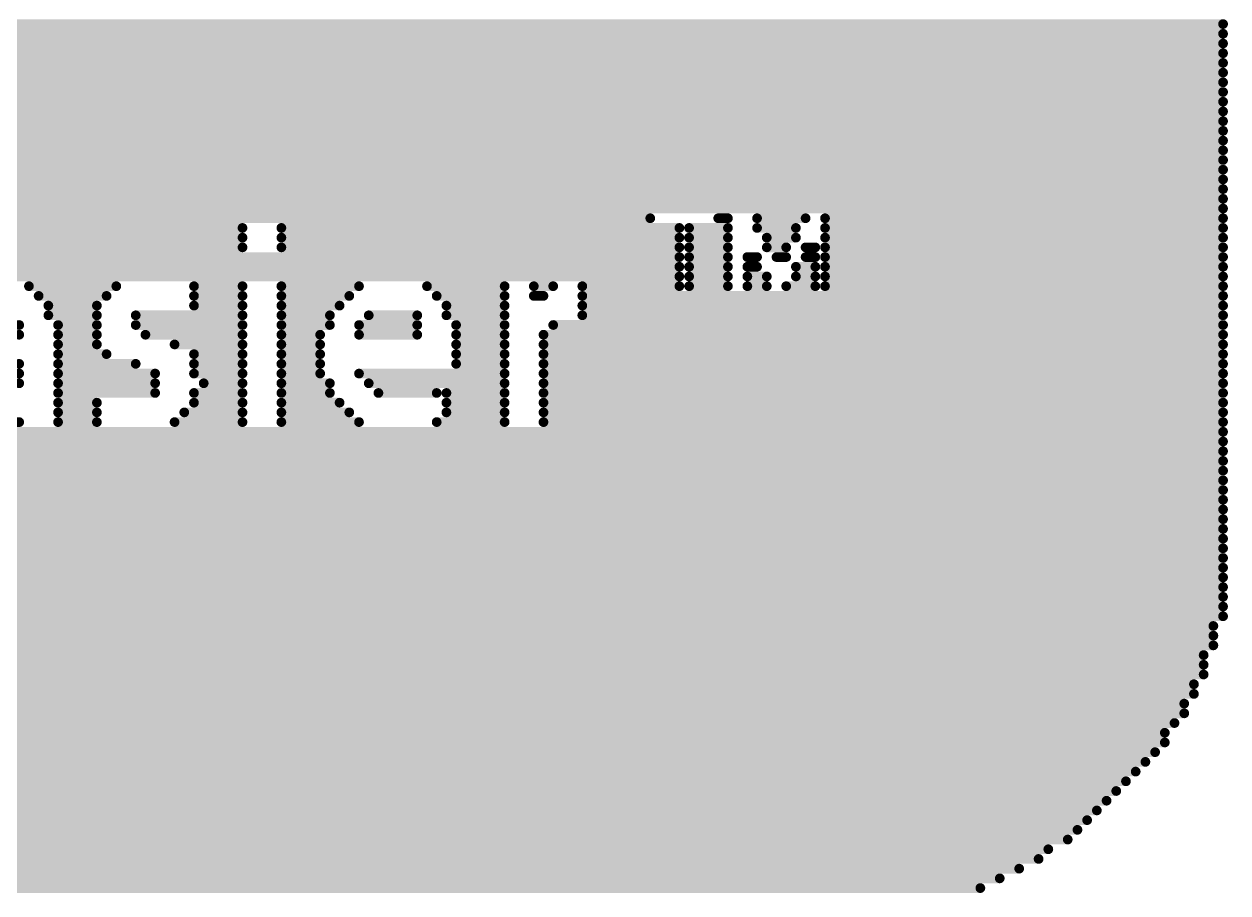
# Model space of a CAD drawing. Header units: millimetres. Extents: x 5 to 297, y 5 to 198.
# Drawn here: x 168.86 to 175.16, y 25.63 to 30.18 of the extents above; entities that cross this region are included whole.
import ezdxf

# ---------------------------------------------------------------- set-up
doc = ezdxf.new("R2010")
doc.units = ezdxf.units.MM
doc.layers.add('Mechanical16', color=56, linetype='Continuous')

msp = doc.modelspace()

# ---------------------------------------------------------------- linework, layer by layer
at = {"layer": 'Mechanical16', "const_width": 0.0508}
for points in [[(145.161, 30.1752), (175.133, 30.1752)], [(145.161, 30.1244), (175.133, 30.1244)], [(145.161, 30.0736), (175.133, 30.0736)], [(145.161, 30.0228), (175.133, 30.0228)], [(145.161, 29.972), (175.133, 29.972)], [(145.161, 29.9212), (175.133, 29.9212)], [(145.161, 29.8704), (175.133, 29.8704)], [(145.161, 29.8196), (175.133, 29.8196)], [(145.161, 29.7688), (175.133, 29.7688)], [(145.161, 29.718), (175.133, 29.718)], [(145.161, 29.6672), (175.133, 29.6672)], [(145.161, 29.6164), (175.133, 29.6164)], [(145.161, 29.5656), (175.133, 29.5656)], [(145.161, 29.5148), (175.133, 29.5148)], [(145.161, 29.464), (175.133, 29.464)], [(145.161, 29.4132), (175.133, 29.4132)], [(145.161, 29.3624), (175.133, 29.3624)], [(145.161, 29.3116), (175.133, 29.3116)], [(145.161, 29.2608), (175.133, 29.2608)], [(145.161, 29.21), (175.133, 29.21)], [(154.5082, 29.1592), (172.1358, 29.1592)], [(172.4914, 29.1592), (172.5422, 29.1592)], [(172.6946, 29.1592), (172.9486, 29.1592)], [(173.0502, 29.1592), (175.133, 29.1592)], [(164.8714, 29.1084), (170.0022, 29.1084)], [(170.2054, 29.1084), (172.2882, 29.1084)], [(172.339, 29.1084), (172.5422, 29.1084)], [(172.6946, 29.1084), (172.8978, 29.1084)], [(173.0502, 29.1084), (175.133, 29.1084)], [(168.1226, 29.0576), (170.0022, 29.0576)], [(170.2054, 29.0576), (172.2882, 29.0576)], [(172.339, 29.0576), (172.5422, 29.0576)], [(172.7454, 29.0576), (172.8978, 29.0576)], [(173.0502, 29.0576), (175.133, 29.0576)], [(168.1226, 29.0068), (170.0022, 29.0068)], [(168.1226, 28.956), (172.2882, 28.956)], [(170.2054, 29.0068), (172.2882, 29.0068)], [(172.339, 29.0068), (172.5422, 29.0068)], [(172.339, 28.956), (172.5422, 28.956)], [(172.6438, 28.956), (172.6946, 28.956)], [(172.7454, 29.0068), (172.847, 29.0068)], [(172.7962, 28.956), (172.847, 28.956)], [(172.9486, 29.0068), (172.9994, 29.0068)], [(172.9486, 28.956), (172.9994, 28.956)], [(173.0502, 29.0068), (175.133, 29.0068)], [(173.0502, 28.956), (175.133, 28.956)], [(167.767, 28.9052), (172.2882, 28.9052)], [(172.339, 28.9052), (172.5422, 28.9052)], [(172.6438, 28.9052), (172.6946, 28.9052)], [(172.8978, 28.9052), (172.9994, 28.9052)], [(173.0502, 28.9052), (175.133, 28.9052)], [(167.767, 28.8544), (172.2882, 28.8544)], [(172.339, 28.8544), (172.5422, 28.8544)], [(172.6438, 28.8544), (172.7454, 28.8544)], [(172.8978, 28.8544), (172.9994, 28.8544)], [(173.0502, 28.8544), (175.133, 28.8544)], [(168.8846, 28.8036), (169.3418, 28.8036)], [(169.7482, 28.8036), (170.0022, 28.8036)], [(170.2054, 28.8036), (170.6118, 28.8036)], [(170.9674, 28.8036), (171.3738, 28.8036)], [(171.5262, 28.8036), (171.6278, 28.8036)], [(171.7802, 28.8036), (172.2882, 28.8036)], [(172.339, 28.8036), (172.5422, 28.8036)], [(172.6438, 28.8036), (172.7454, 28.8036)], [(172.847, 28.8036), (172.9994, 28.8036)], [(173.0502, 28.8036), (175.133, 28.8036)], [(168.9354, 28.7528), (169.291, 28.7528)], [(168.9862, 28.702), (169.2402, 28.702)], [(169.7482, 28.7528), (170.0022, 28.7528)], [(169.7482, 28.702), (170.0022, 28.702)], [(170.2054, 28.7528), (170.561, 28.7528)], [(170.2054, 28.702), (170.5102, 28.702)], [(171.0182, 28.7528), (171.3738, 28.7528)], [(171.069, 28.702), (171.3738, 28.702)], [(171.5262, 28.7528), (171.577, 28.7528)], [(171.7802, 28.7528), (175.133, 28.7528)], [(171.7802, 28.702), (175.133, 28.702)], [(168.9862, 28.6512), (169.2402, 28.6512)], [(169.4434, 28.6512), (170.0022, 28.6512)], [(170.2054, 28.6512), (170.4594, 28.6512)], [(170.6626, 28.6512), (170.9166, 28.6512)], [(171.069, 28.6512), (171.3738, 28.6512)], [(171.7802, 28.6512), (175.133, 28.6512)], [(168.1226, 28.6004), (168.8338, 28.6004)], [(169.037, 28.6004), (169.2402, 28.6004)], [(169.4434, 28.6004), (170.0022, 28.6004)], [(170.2054, 28.6004), (170.4594, 28.6004)], [(170.6118, 28.6004), (170.9166, 28.6004)], [(171.1198, 28.6004), (171.3738, 28.6004)], [(171.6278, 28.6004), (175.133, 28.6004)], [(168.1226, 28.5496), (168.8338, 28.5496)], [(169.037, 28.5496), (169.2402, 28.5496)], [(169.4942, 28.5496), (170.0022, 28.5496)], [(170.2054, 28.5496), (170.4086, 28.5496)], [(170.6118, 28.5496), (170.9166, 28.5496)], [(171.1198, 28.5496), (171.3738, 28.5496)], [(171.577, 28.5496), (175.133, 28.5496)], [(169.037, 28.4988), (169.2402, 28.4988)], [(169.037, 28.448), (169.291, 28.448)], [(169.6466, 28.4988), (170.0022, 28.4988)], [(169.7482, 28.448), (170.0022, 28.448)], [(170.2054, 28.4988), (170.4086, 28.4988)], [(170.2054, 28.448), (170.4086, 28.448)], [(171.1198, 28.4988), (171.3738, 28.4988)], [(171.1198, 28.448), (171.3738, 28.448)], [(171.577, 28.4988), (175.133, 28.4988)], [(171.577, 28.448), (175.133, 28.448)], [(168.6306, 28.3972), (168.8338, 28.3972)], [(169.037, 28.3972), (169.4434, 28.3972)], [(169.7482, 28.3972), (170.0022, 28.3972)], [(170.2054, 28.3972), (170.4086, 28.3972)], [(171.1198, 28.3972), (171.3738, 28.3972)], [(171.577, 28.3972), (175.133, 28.3972)], [(168.5798, 28.3464), (168.8338, 28.3464)], [(169.037, 28.3464), (169.545, 28.3464)], [(169.7482, 28.3464), (170.0022, 28.3464)], [(170.2054, 28.3464), (170.4086, 28.3464)], [(170.6118, 28.3464), (171.3738, 28.3464)], [(171.577, 28.3464), (175.133, 28.3464)], [(168.529, 28.2956), (168.8338, 28.2956)], [(169.037, 28.2956), (169.545, 28.2956)], [(169.799, 28.2956), (170.0022, 28.2956)], [(170.2054, 28.2956), (170.4594, 28.2956)], [(170.6626, 28.2956), (171.3738, 28.2956)], [(171.577, 28.2956), (175.133, 28.2956)], [(169.037, 28.2448), (169.545, 28.2448)], [(169.7482, 28.2448), (170.0022, 28.2448)], [(170.2054, 28.2448), (170.4594, 28.2448)], [(170.7134, 28.2448), (171.0182, 28.2448)], [(171.069, 28.2448), (171.3738, 28.2448)], [(171.577, 28.2448), (175.133, 28.2448)], [(169.037, 28.194), (169.2402, 28.194)], [(169.037, 28.1432), (169.2402, 28.1432)], [(169.6974, 28.1432), (170.0022, 28.1432)], [(169.7482, 28.194), (170.0022, 28.194)], [(170.2054, 28.194), (170.5102, 28.194)], [(170.2054, 28.1432), (170.561, 28.1432)], [(171.069, 28.194), (171.3738, 28.194)], [(171.069, 28.1432), (171.3738, 28.1432)], [(171.577, 28.194), (175.133, 28.194)], [(171.577, 28.1432), (175.133, 28.1432)], [(168.783, 28.0924), (168.8338, 28.0924)], [(169.037, 28.0924), (169.2402, 28.0924)], [(169.6466, 28.0924), (170.0022, 28.0924)], [(170.2054, 28.0924), (170.6118, 28.0924)], [(171.0182, 28.0924), (171.3738, 28.0924)], [(171.577, 28.0924), (175.133, 28.0924)], [(165.7858, 28.0416), (175.133, 28.0416)], [(165.7858, 27.9908), (175.133, 27.9908)], [(165.735, 27.8892), (175.133, 27.8892)], [(165.7858, 27.94), (175.133, 27.94)], [(165.6842, 27.8384), (175.133, 27.8384)], [(165.6334, 27.7876), (175.133, 27.7876)], [(145.161, 27.7368), (175.133, 27.7368)], [(145.161, 27.686), (175.133, 27.686)], [(145.161, 27.6352), (175.133, 27.6352)], [(145.161, 27.5844), (175.133, 27.5844)], [(145.161, 27.5336), (175.133, 27.5336)], [(145.161, 27.4828), (175.133, 27.4828)], [(145.161, 27.432), (175.133, 27.432)], [(145.161, 27.3812), (175.133, 27.3812)], [(145.161, 27.3304), (175.133, 27.3304)], [(145.161, 27.2796), (175.133, 27.2796)], [(145.161, 27.2288), (175.133, 27.2288)], [(145.161, 27.178), (175.133, 27.178)], [(145.161, 27.1272), (175.133, 27.1272)], [(145.161, 27.0764), (175.133, 27.0764)], [(145.161, 27.0256), (175.0822, 27.0256)], [(145.161, 26.9748), (175.0822, 26.9748)], [(145.161, 26.924), (175.0822, 26.924)], [(145.161, 26.8732), (175.0314, 26.8732)], [(145.161, 26.8224), (175.0314, 26.8224)], [(145.161, 26.7716), (175.0314, 26.7716)], [(145.161, 26.7208), (174.9806, 26.7208)], [(145.161, 26.67), (174.9806, 26.67)], [(145.161, 26.6192), (174.9298, 26.6192)], [(145.161, 26.5684), (174.9298, 26.5684)], [(145.161, 26.5176), (174.879, 26.5176)], [(145.161, 26.4668), (174.8282, 26.4668)], [(145.161, 26.416), (174.8282, 26.416)], [(145.161, 26.3652), (174.7774, 26.3652)], [(145.161, 26.3144), (174.7266, 26.3144)], [(145.161, 26.2636), (174.6758, 26.2636)], [(145.161, 26.2128), (174.625, 26.2128)], [(145.161, 26.162), (174.5742, 26.162)], [(145.161, 26.1112), (174.5234, 26.1112)], [(145.161, 26.0604), (174.4726, 26.0604)], [(145.161, 26.0096), (174.4218, 26.0096)], [(145.161, 25.9588), (174.371, 25.9588)], [(145.161, 25.908), (174.3202, 25.908)], [(145.161, 25.8572), (174.2186, 25.8572)], [(145.161, 25.8064), (174.1678, 25.8064)], [(145.161, 25.7556), (174.0662, 25.7556)], [(145.161, 25.7048), (173.9646, 25.7048)], [(145.161, 25.654), (173.863, 25.654)]]:
    msp.add_lwpolyline(points, dxfattribs=at)
at = {"layer": 'Mechanical16', "const_width": 0.0254}
for points in [[(175.1203, 30.1752, 1), (175.1457, 30.1752, 1)], [(175.1203, 30.1244, 1), (175.1457, 30.1244, 1)], [(175.1203, 30.0736, 1), (175.1457, 30.0736, 1)], [(175.1203, 30.0228, 1), (175.1457, 30.0228, 1)], [(175.1203, 29.972, 1), (175.1457, 29.972, 1)], [(175.1203, 29.9212, 1), (175.1457, 29.9212, 1)], [(175.1203, 29.8704, 1), (175.1457, 29.8704, 1)], [(175.1203, 29.8196, 1), (175.1457, 29.8196, 1)], [(175.1203, 29.7688, 1), (175.1457, 29.7688, 1)], [(175.1203, 29.718, 1), (175.1457, 29.718, 1)], [(175.1203, 29.6672, 1), (175.1457, 29.6672, 1)], [(175.1203, 29.6164, 1), (175.1457, 29.6164, 1)], [(175.1203, 29.5656, 1), (175.1457, 29.5656, 1)], [(175.1203, 29.5148, 1), (175.1457, 29.5148, 1)], [(175.1203, 29.464, 1), (175.1457, 29.464, 1)], [(175.1203, 29.4132, 1), (175.1457, 29.4132, 1)], [(175.1203, 29.3624, 1), (175.1457, 29.3624, 1)], [(175.1203, 29.3116, 1), (175.1457, 29.3116, 1)], [(175.1203, 29.2608, 1), (175.1457, 29.2608, 1)], [(175.1203, 29.21, 1), (175.1457, 29.21, 1)], [(172.1231, 29.1592, 1), (172.1485, 29.1592, 1)], [(172.4787, 29.1592, 1), (172.5041, 29.1592, 1)], [(172.5295, 29.1592, 1), (172.5549, 29.1592, 1)], [(172.6819, 29.1592, 1), (172.7073, 29.1592, 1)], [(172.9359, 29.1592, 1), (172.9613, 29.1592, 1)], [(173.0375, 29.1592, 1), (173.0629, 29.1592, 1)], [(175.1203, 29.1592, 1), (175.1457, 29.1592, 1)], [(169.9895, 29.1084, 1), (170.0149, 29.1084, 1)], [(170.1927, 29.1084, 1), (170.2181, 29.1084, 1)], [(172.2755, 29.1084, 1), (172.3009, 29.1084, 1)], [(172.3263, 29.1084, 1), (172.3517, 29.1084, 1)], [(172.5295, 29.1084, 1), (172.5549, 29.1084, 1)], [(172.6819, 29.1084, 1), (172.7073, 29.1084, 1)], [(172.8851, 29.1084, 1), (172.9105, 29.1084, 1)], [(173.0375, 29.1084, 1), (173.0629, 29.1084, 1)], [(175.1203, 29.1084, 1), (175.1457, 29.1084, 1)], [(169.9895, 29.0576, 1), (170.0149, 29.0576, 1)], [(170.1927, 29.0576, 1), (170.2181, 29.0576, 1)], [(172.2755, 29.0576, 1), (172.3009, 29.0576, 1)], [(172.3263, 29.0576, 1), (172.3517, 29.0576, 1)], [(172.5295, 29.0576, 1), (172.5549, 29.0576, 1)], [(172.7327, 29.0576, 1), (172.7581, 29.0576, 1)], [(172.8851, 29.0576, 1), (172.9105, 29.0576, 1)], [(173.0375, 29.0576, 1), (173.0629, 29.0576, 1)], [(175.1203, 29.0576, 1), (175.1457, 29.0576, 1)], [(169.9895, 29.0068, 1), (170.0149, 29.0068, 1)], [(170.1927, 29.0068, 1), (170.2181, 29.0068, 1)], [(172.2755, 29.0068, 1), (172.3009, 29.0068, 1)], [(172.2755, 28.956, 1), (172.3009, 28.956, 1)], [(172.3263, 29.0068, 1), (172.3517, 29.0068, 1)], [(172.3263, 28.956, 1), (172.3517, 28.956, 1)], [(172.5295, 29.0068, 1), (172.5549, 29.0068, 1)], [(172.5295, 28.956, 1), (172.5549, 28.956, 1)], [(172.6311, 28.956, 1), (172.6565, 28.956, 1)], [(172.6819, 28.956, 1), (172.7073, 28.956, 1)], [(172.7327, 29.0068, 1), (172.7581, 29.0068, 1)], [(172.7835, 28.956, 1), (172.8089, 28.956, 1)], [(172.8343, 29.0068, 1), (172.8597, 29.0068, 1)], [(172.8343, 28.956, 1), (172.8597, 28.956, 1)], [(172.9359, 29.0068, 1), (172.9613, 29.0068, 1)], [(172.9359, 28.956, 1), (172.9613, 28.956, 1)], [(172.9867, 29.0068, 1), (173.0121, 29.0068, 1)], [(172.9867, 28.956, 1), (173.0121, 28.956, 1)], [(173.0375, 29.0068, 1), (173.0629, 29.0068, 1)], [(173.0375, 28.956, 1), (173.0629, 28.956, 1)], [(175.1203, 29.0068, 1), (175.1457, 29.0068, 1)], [(175.1203, 28.956, 1), (175.1457, 28.956, 1)], [(172.2755, 28.9052, 1), (172.3009, 28.9052, 1)], [(172.3263, 28.9052, 1), (172.3517, 28.9052, 1)], [(172.5295, 28.9052, 1), (172.5549, 28.9052, 1)], [(172.6311, 28.9052, 1), (172.6565, 28.9052, 1)], [(172.6819, 28.9052, 1), (172.7073, 28.9052, 1)], [(172.8851, 28.9052, 1), (172.9105, 28.9052, 1)], [(172.9867, 28.9052, 1), (173.0121, 28.9052, 1)], [(173.0375, 28.9052, 1), (173.0629, 28.9052, 1)], [(175.1203, 28.9052, 1), (175.1457, 28.9052, 1)], [(172.2755, 28.8544, 1), (172.3009, 28.8544, 1)], [(172.3263, 28.8544, 1), (172.3517, 28.8544, 1)], [(172.5295, 28.8544, 1), (172.5549, 28.8544, 1)], [(172.6311, 28.8544, 1), (172.6565, 28.8544, 1)], [(172.7327, 28.8544, 1), (172.7581, 28.8544, 1)], [(172.8851, 28.8544, 1), (172.9105, 28.8544, 1)], [(172.9867, 28.8544, 1), (173.0121, 28.8544, 1)], [(173.0375, 28.8544, 1), (173.0629, 28.8544, 1)], [(175.1203, 28.8544, 1), (175.1457, 28.8544, 1)], [(168.8719, 28.8036, 1), (168.8973, 28.8036, 1)], [(169.3291, 28.8036, 1), (169.3545, 28.8036, 1)], [(169.7355, 28.8036, 1), (169.7609, 28.8036, 1)], [(169.9895, 28.8036, 1), (170.0149, 28.8036, 1)], [(170.1927, 28.8036, 1), (170.2181, 28.8036, 1)], [(170.5991, 28.8036, 1), (170.6245, 28.8036, 1)], [(170.9547, 28.8036, 1), (170.9801, 28.8036, 1)], [(171.3611, 28.8036, 1), (171.3865, 28.8036, 1)], [(171.5135, 28.8036, 1), (171.5389, 28.8036, 1)], [(171.6151, 28.8036, 1), (171.6405, 28.8036, 1)], [(171.7675, 28.8036, 1), (171.7929, 28.8036, 1)], [(172.2755, 28.8036, 1), (172.3009, 28.8036, 1)], [(172.3263, 28.8036, 1), (172.3517, 28.8036, 1)], [(172.5295, 28.8036, 1), (172.5549, 28.8036, 1)], [(172.6311, 28.8036, 1), (172.6565, 28.8036, 1)], [(172.7327, 28.8036, 1), (172.7581, 28.8036, 1)], [(172.8343, 28.8036, 1), (172.8597, 28.8036, 1)], [(172.9867, 28.8036, 1), (173.0121, 28.8036, 1)], [(173.0375, 28.8036, 1), (173.0629, 28.8036, 1)], [(175.1203, 28.8036, 1), (175.1457, 28.8036, 1)], [(168.9227, 28.7528, 1), (168.9481, 28.7528, 1)], [(168.9735, 28.702, 1), (168.9989, 28.702, 1)], [(169.2275, 28.702, 1), (169.2529, 28.702, 1)], [(169.2783, 28.7528, 1), (169.3037, 28.7528, 1)], [(169.7355, 28.7528, 1), (169.7609, 28.7528, 1)], [(169.7355, 28.702, 1), (169.7609, 28.702, 1)], [(169.9895, 28.7528, 1), (170.0149, 28.7528, 1)], [(169.9895, 28.702, 1), (170.0149, 28.702, 1)], [(170.1927, 28.7528, 1), (170.2181, 28.7528, 1)], [(170.1927, 28.702, 1), (170.2181, 28.702, 1)], [(170.4975, 28.702, 1), (170.5229, 28.702, 1)], [(170.5483, 28.7528, 1), (170.5737, 28.7528, 1)], [(171.0055, 28.7528, 1), (171.0309, 28.7528, 1)], [(171.0563, 28.702, 1), (171.0817, 28.702, 1)], [(171.3611, 28.7528, 1), (171.3865, 28.7528, 1)], [(171.3611, 28.702, 1), (171.3865, 28.702, 1)], [(171.5135, 28.7528, 1), (171.5389, 28.7528, 1)], [(171.5643, 28.7528, 1), (171.5897, 28.7528, 1)], [(171.7675, 28.7528, 1), (171.7929, 28.7528, 1)], [(171.7675, 28.702, 1), (171.7929, 28.702, 1)], [(175.1203, 28.7528, 1), (175.1457, 28.7528, 1)], [(175.1203, 28.702, 1), (175.1457, 28.702, 1)], [(168.9735, 28.6512, 1), (168.9989, 28.6512, 1)], [(169.2275, 28.6512, 1), (169.2529, 28.6512, 1)], [(169.4307, 28.6512, 1), (169.4561, 28.6512, 1)], [(169.9895, 28.6512, 1), (170.0149, 28.6512, 1)], [(170.1927, 28.6512, 1), (170.2181, 28.6512, 1)], [(170.4467, 28.6512, 1), (170.4721, 28.6512, 1)], [(170.6499, 28.6512, 1), (170.6753, 28.6512, 1)], [(170.9039, 28.6512, 1), (170.9293, 28.6512, 1)], [(171.0563, 28.6512, 1), (171.0817, 28.6512, 1)], [(171.3611, 28.6512, 1), (171.3865, 28.6512, 1)], [(171.7675, 28.6512, 1), (171.7929, 28.6512, 1)], [(175.1203, 28.6512, 1), (175.1457, 28.6512, 1)], [(168.8211, 28.6004, 1), (168.8465, 28.6004, 1)], [(169.0243, 28.6004, 1), (169.0497, 28.6004, 1)], [(169.2275, 28.6004, 1), (169.2529, 28.6004, 1)], [(169.4307, 28.6004, 1), (169.4561, 28.6004, 1)], [(169.9895, 28.6004, 1), (170.0149, 28.6004, 1)], [(170.1927, 28.6004, 1), (170.2181, 28.6004, 1)], [(170.4467, 28.6004, 1), (170.4721, 28.6004, 1)], [(170.5991, 28.6004, 1), (170.6245, 28.6004, 1)], [(170.9039, 28.6004, 1), (170.9293, 28.6004, 1)], [(171.1071, 28.6004, 1), (171.1325, 28.6004, 1)], [(171.3611, 28.6004, 1), (171.3865, 28.6004, 1)], [(171.6151, 28.6004, 1), (171.6405, 28.6004, 1)], [(175.1203, 28.6004, 1), (175.1457, 28.6004, 1)], [(168.8211, 28.5496, 1), (168.8465, 28.5496, 1)], [(169.0243, 28.5496, 1), (169.0497, 28.5496, 1)], [(169.2275, 28.5496, 1), (169.2529, 28.5496, 1)], [(169.4815, 28.5496, 1), (169.5069, 28.5496, 1)], [(169.9895, 28.5496, 1), (170.0149, 28.5496, 1)], [(170.1927, 28.5496, 1), (170.2181, 28.5496, 1)], [(170.3959, 28.5496, 1), (170.4213, 28.5496, 1)], [(170.5991, 28.5496, 1), (170.6245, 28.5496, 1)], [(170.9039, 28.5496, 1), (170.9293, 28.5496, 1)], [(171.1071, 28.5496, 1), (171.1325, 28.5496, 1)], [(171.3611, 28.5496, 1), (171.3865, 28.5496, 1)], [(171.5643, 28.5496, 1), (171.5897, 28.5496, 1)], [(175.1203, 28.5496, 1), (175.1457, 28.5496, 1)], [(169.0243, 28.4988, 1), (169.0497, 28.4988, 1)], [(169.0243, 28.448, 1), (169.0497, 28.448, 1)], [(169.2275, 28.4988, 1), (169.2529, 28.4988, 1)], [(169.2783, 28.448, 1), (169.3037, 28.448, 1)], [(169.6339, 28.4988, 1), (169.6593, 28.4988, 1)], [(169.7355, 28.448, 1), (169.7609, 28.448, 1)], [(169.9895, 28.4988, 1), (170.0149, 28.4988, 1)], [(169.9895, 28.448, 1), (170.0149, 28.448, 1)], [(170.1927, 28.4988, 1), (170.2181, 28.4988, 1)], [(170.1927, 28.448, 1), (170.2181, 28.448, 1)], [(170.3959, 28.4988, 1), (170.4213, 28.4988, 1)], [(170.3959, 28.448, 1), (170.4213, 28.448, 1)], [(171.1071, 28.4988, 1), (171.1325, 28.4988, 1)], [(171.1071, 28.448, 1), (171.1325, 28.448, 1)], [(171.3611, 28.4988, 1), (171.3865, 28.4988, 1)], [(171.3611, 28.448, 1), (171.3865, 28.448, 1)], [(171.5643, 28.4988, 1), (171.5897, 28.4988, 1)], [(171.5643, 28.448, 1), (171.5897, 28.448, 1)], [(175.1203, 28.4988, 1), (175.1457, 28.4988, 1)], [(175.1203, 28.448, 1), (175.1457, 28.448, 1)], [(168.8211, 28.3972, 1), (168.8465, 28.3972, 1)], [(169.0243, 28.3972, 1), (169.0497, 28.3972, 1)], [(169.4307, 28.3972, 1), (169.4561, 28.3972, 1)], [(169.7355, 28.3972, 1), (169.7609, 28.3972, 1)], [(169.9895, 28.3972, 1), (170.0149, 28.3972, 1)], [(170.1927, 28.3972, 1), (170.2181, 28.3972, 1)], [(170.3959, 28.3972, 1), (170.4213, 28.3972, 1)], [(171.1071, 28.3972, 1), (171.1325, 28.3972, 1)], [(171.3611, 28.3972, 1), (171.3865, 28.3972, 1)], [(171.5643, 28.3972, 1), (171.5897, 28.3972, 1)], [(175.1203, 28.3972, 1), (175.1457, 28.3972, 1)], [(168.8211, 28.3464, 1), (168.8465, 28.3464, 1)], [(169.0243, 28.3464, 1), (169.0497, 28.3464, 1)], [(169.5323, 28.3464, 1), (169.5577, 28.3464, 1)], [(169.7355, 28.3464, 1), (169.7609, 28.3464, 1)], [(169.9895, 28.3464, 1), (170.0149, 28.3464, 1)], [(170.1927, 28.3464, 1), (170.2181, 28.3464, 1)], [(170.3959, 28.3464, 1), (170.4213, 28.3464, 1)], [(170.5991, 28.3464, 1), (170.6245, 28.3464, 1)], [(171.3611, 28.3464, 1), (171.3865, 28.3464, 1)], [(171.5643, 28.3464, 1), (171.5897, 28.3464, 1)], [(175.1203, 28.3464, 1), (175.1457, 28.3464, 1)], [(168.8211, 28.2956, 1), (168.8465, 28.2956, 1)], [(169.0243, 28.2956, 1), (169.0497, 28.2956, 1)], [(169.5323, 28.2956, 1), (169.5577, 28.2956, 1)], [(169.7863, 28.2956, 1), (169.8117, 28.2956, 1)], [(169.9895, 28.2956, 1), (170.0149, 28.2956, 1)], [(170.1927, 28.2956, 1), (170.2181, 28.2956, 1)], [(170.4467, 28.2956, 1), (170.4721, 28.2956, 1)], [(170.6499, 28.2956, 1), (170.6753, 28.2956, 1)], [(171.3611, 28.2956, 1), (171.3865, 28.2956, 1)], [(171.5643, 28.2956, 1), (171.5897, 28.2956, 1)], [(175.1203, 28.2956, 1), (175.1457, 28.2956, 1)], [(169.0243, 28.2448, 1), (169.0497, 28.2448, 1)], [(169.5323, 28.2448, 1), (169.5577, 28.2448, 1)], [(169.7355, 28.2448, 1), (169.7609, 28.2448, 1)], [(169.9895, 28.2448, 1), (170.0149, 28.2448, 1)], [(170.1927, 28.2448, 1), (170.2181, 28.2448, 1)], [(170.4467, 28.2448, 1), (170.4721, 28.2448, 1)], [(170.7007, 28.2448, 1), (170.7261, 28.2448, 1)], [(171.0055, 28.2448, 1), (171.0309, 28.2448, 1)], [(171.0563, 28.2448, 1), (171.0817, 28.2448, 1)], [(171.3611, 28.2448, 1), (171.3865, 28.2448, 1)], [(171.5643, 28.2448, 1), (171.5897, 28.2448, 1)], [(175.1203, 28.2448, 1), (175.1457, 28.2448, 1)], [(169.0243, 28.194, 1), (169.0497, 28.194, 1)], [(169.0243, 28.1432, 1), (169.0497, 28.1432, 1)], [(169.2275, 28.194, 1), (169.2529, 28.194, 1)], [(169.2275, 28.1432, 1), (169.2529, 28.1432, 1)], [(169.6847, 28.1432, 1), (169.7101, 28.1432, 1)], [(169.7355, 28.194, 1), (169.7609, 28.194, 1)], [(169.9895, 28.194, 1), (170.0149, 28.194, 1)], [(169.9895, 28.1432, 1), (170.0149, 28.1432, 1)], [(170.1927, 28.194, 1), (170.2181, 28.194, 1)], [(170.1927, 28.1432, 1), (170.2181, 28.1432, 1)], [(170.4975, 28.194, 1), (170.5229, 28.194, 1)], [(170.5483, 28.1432, 1), (170.5737, 28.1432, 1)], [(171.0563, 28.194, 1), (171.0817, 28.194, 1)], [(171.0563, 28.1432, 1), (171.0817, 28.1432, 1)], [(171.3611, 28.194, 1), (171.3865, 28.194, 1)], [(171.3611, 28.1432, 1), (171.3865, 28.1432, 1)], [(171.5643, 28.194, 1), (171.5897, 28.194, 1)], [(171.5643, 28.1432, 1), (171.5897, 28.1432, 1)], [(175.1203, 28.194, 1), (175.1457, 28.194, 1)], [(175.1203, 28.1432, 1), (175.1457, 28.1432, 1)], [(168.8211, 28.0924, 1), (168.8465, 28.0924, 1)], [(169.0243, 28.0924, 1), (169.0497, 28.0924, 1)], [(169.2275, 28.0924, 1), (169.2529, 28.0924, 1)], [(169.6339, 28.0924, 1), (169.6593, 28.0924, 1)], [(169.9895, 28.0924, 1), (170.0149, 28.0924, 1)], [(170.1927, 28.0924, 1), (170.2181, 28.0924, 1)], [(170.5991, 28.0924, 1), (170.6245, 28.0924, 1)], [(171.0055, 28.0924, 1), (171.0309, 28.0924, 1)], [(171.3611, 28.0924, 1), (171.3865, 28.0924, 1)], [(171.5643, 28.0924, 1), (171.5897, 28.0924, 1)], [(175.1203, 28.0924, 1), (175.1457, 28.0924, 1)], [(175.1203, 28.0416, 1), (175.1457, 28.0416, 1)], [(175.1203, 27.9908, 1), (175.1457, 27.9908, 1)], [(175.1203, 27.94, 1), (175.1457, 27.94, 1)], [(175.1203, 27.8892, 1), (175.1457, 27.8892, 1)], [(175.1203, 27.8384, 1), (175.1457, 27.8384, 1)], [(175.1203, 27.7876, 1), (175.1457, 27.7876, 1)], [(175.1203, 27.7368, 1), (175.1457, 27.7368, 1)], [(175.1203, 27.686, 1), (175.1457, 27.686, 1)], [(175.1203, 27.6352, 1), (175.1457, 27.6352, 1)], [(175.1203, 27.5844, 1), (175.1457, 27.5844, 1)], [(175.1203, 27.5336, 1), (175.1457, 27.5336, 1)], [(175.1203, 27.4828, 1), (175.1457, 27.4828, 1)], [(175.1203, 27.432, 1), (175.1457, 27.432, 1)], [(175.1203, 27.3812, 1), (175.1457, 27.3812, 1)], [(175.1203, 27.3304, 1), (175.1457, 27.3304, 1)], [(175.1203, 27.2796, 1), (175.1457, 27.2796, 1)], [(175.1203, 27.2288, 1), (175.1457, 27.2288, 1)], [(175.1203, 27.178, 1), (175.1457, 27.178, 1)], [(175.1203, 27.1272, 1), (175.1457, 27.1272, 1)], [(175.1203, 27.0764, 1), (175.1457, 27.0764, 1)], [(175.0695, 27.0256, 1), (175.0949, 27.0256, 1)], [(175.0695, 26.9748, 1), (175.0949, 26.9748, 1)], [(175.0187, 26.8732, 1), (175.0441, 26.8732, 1)], [(175.0695, 26.924, 1), (175.0949, 26.924, 1)], [(175.0187, 26.8224, 1), (175.0441, 26.8224, 1)], [(175.0187, 26.7716, 1), (175.0441, 26.7716, 1)], [(174.9679, 26.7208, 1), (174.9933, 26.7208, 1)], [(174.9679, 26.67, 1), (174.9933, 26.67, 1)], [(174.9171, 26.6192, 1), (174.9425, 26.6192, 1)], [(174.9171, 26.5684, 1), (174.9425, 26.5684, 1)], [(174.8663, 26.5176, 1), (174.8917, 26.5176, 1)], [(174.8155, 26.4668, 1), (174.8409, 26.4668, 1)], [(174.8155, 26.416, 1), (174.8409, 26.416, 1)], [(174.7139, 26.3144, 1), (174.7393, 26.3144, 1)], [(174.7647, 26.3652, 1), (174.7901, 26.3652, 1)], [(174.6631, 26.2636, 1), (174.6885, 26.2636, 1)], [(174.6123, 26.2128, 1), (174.6377, 26.2128, 1)], [(174.5615, 26.162, 1), (174.5869, 26.162, 1)], [(174.4599, 26.0604, 1), (174.4853, 26.0604, 1)], [(174.5107, 26.1112, 1), (174.5361, 26.1112, 1)], [(174.4091, 26.0096, 1), (174.4345, 26.0096, 1)], [(174.3583, 25.9588, 1), (174.3837, 25.9588, 1)], [(174.3075, 25.908, 1), (174.3329, 25.908, 1)], [(174.1551, 25.8064, 1), (174.1805, 25.8064, 1)], [(174.2059, 25.8572, 1), (174.2313, 25.8572, 1)], [(174.0535, 25.7556, 1), (174.0789, 25.7556, 1)], [(173.9519, 25.7048, 1), (173.9773, 25.7048, 1)], [(173.8503, 25.654, 1), (173.8757, 25.654, 1)]]:
    msp.add_lwpolyline(points, format="xyb", close=True, dxfattribs=at)

doc.saveas('drawing.dxf')
